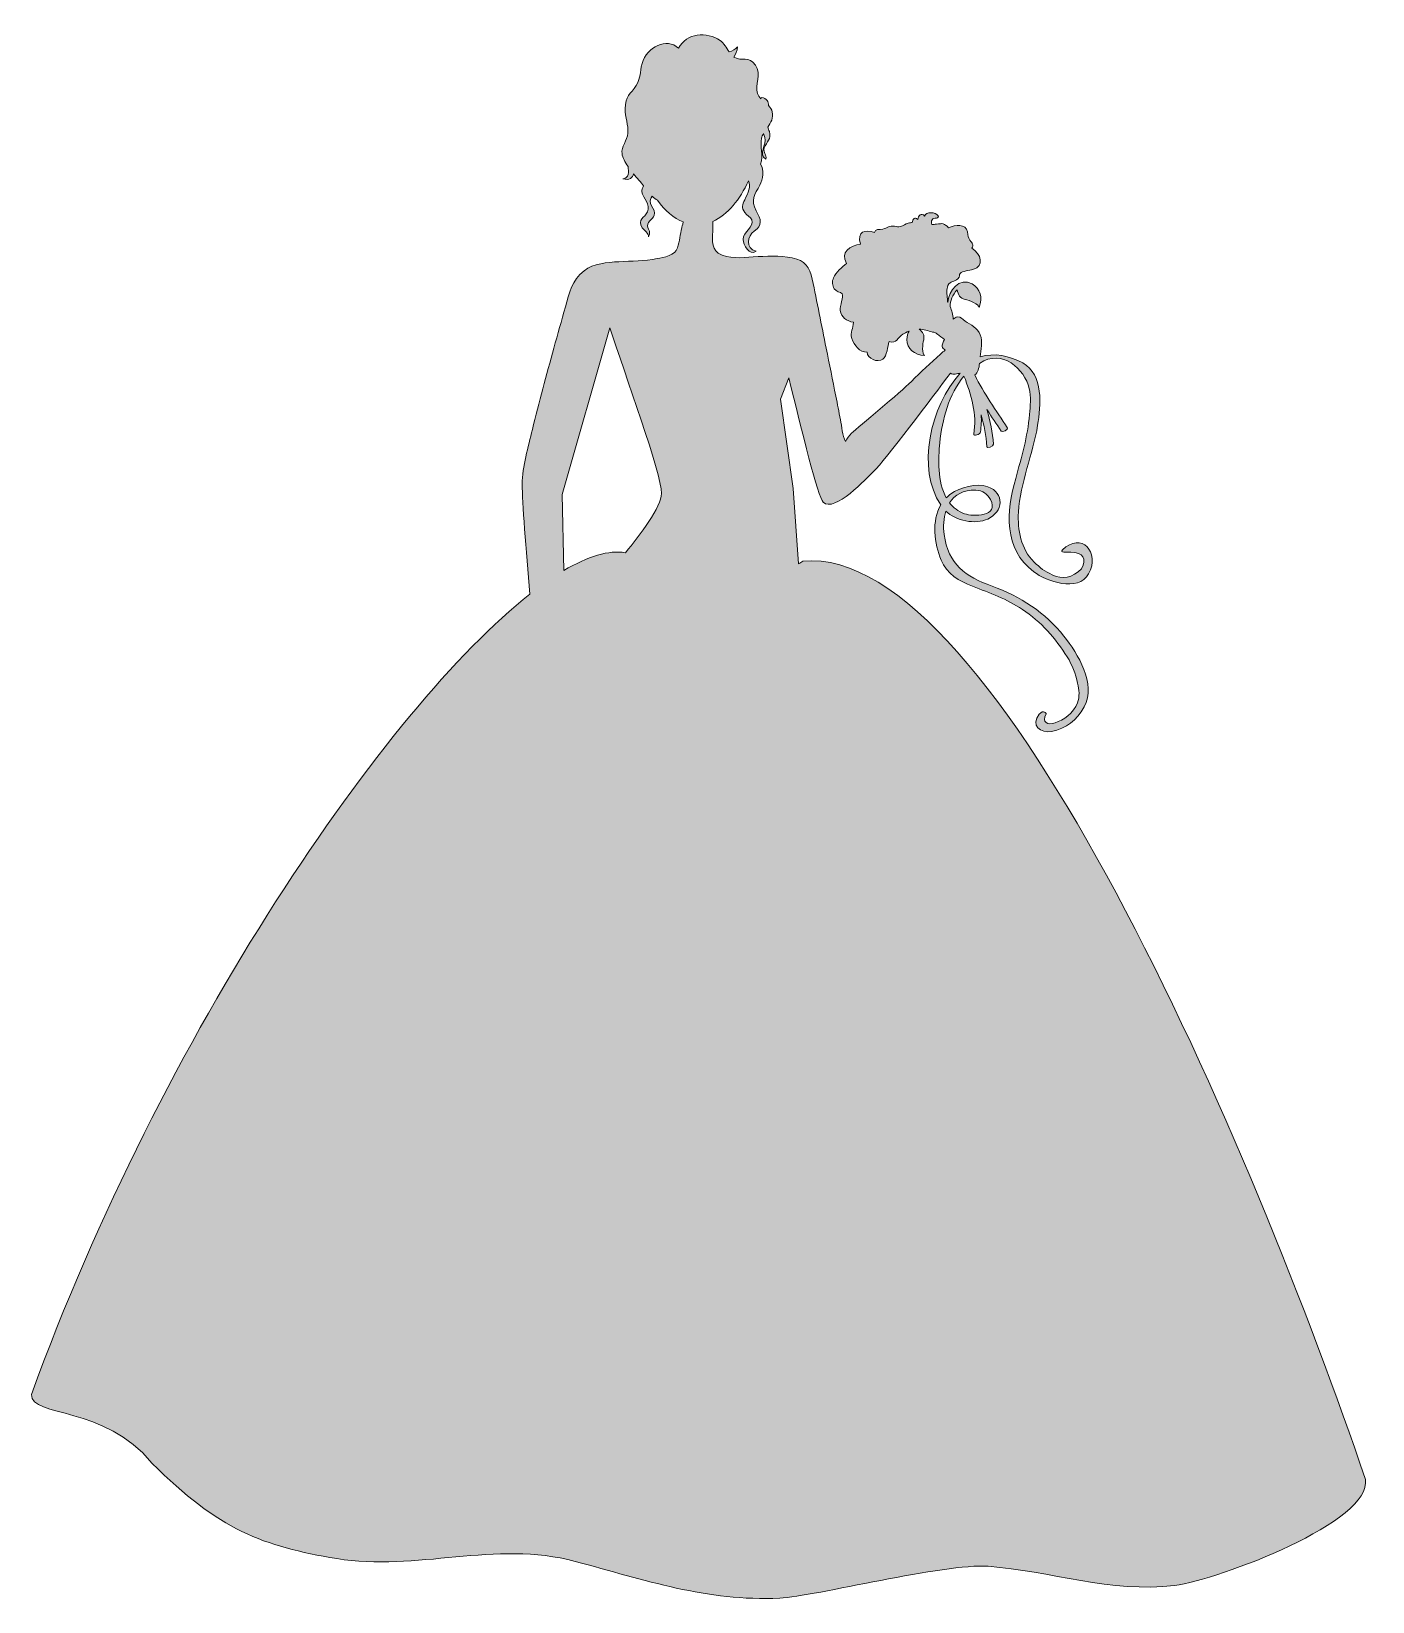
# Model space of a CAD drawing. Header units: inches. Extents: x 0 to 87, y 0 to 102.
import ezdxf

# ---------------------------------------------------------------- set-up
doc = ezdxf.new("R2010")
doc.units = ezdxf.units.IN
doc.header["$MEASUREMENT"] = 0
doc.layers.add('Layer 1', color=7, linetype='Continuous')

msp = doc.modelspace()

# ---------------------------------------------------------------- hatches: boundary and pattern name
at = {"layer": 'Layer 1', "true_color": 0xe89380}
h = msp.add_hatch(color=21, dxfattribs=at)
h.dxf.hatch_style = 2
edge = h.paths.add_edge_path()
edge.add_spline(control_points=[(50.15, 67.41), (50.06, 67.34), (49.97, 67.28), (49.88, 67.22), (49.88, 67.22), (49.53, 72.13), (49.53, 72.13), (49.53, 72.13), (48.71, 77.93), (48.71, 77.93), (48.71, 77.93), (49.24, 79.32), (49.24, 79.32), (50.08, 75.86), (51.16, 71.55), (51.47, 71.24), (52.2, 70.5), (54.33, 72.83), (54.75, 73.23), (55.48, 73.94), (58.59, 78.09), (59.76, 79.62), (59.92, 79.45), (60.18, 79.62), (60.39, 79.61), (58.42, 77.51), (57.54, 73.37), (59.12, 71.06), (58.51, 70.02), (58.71, 68.55), (59.14, 67.47), (59.5, 66.58), (60.34, 66.1), (61.18, 65.77), (62.33, 65.32), (63.4, 64.95), (64.44, 64.26), (65.63, 63.48), (66.59, 62.38), (67.34, 61.18), (67.67, 60.66), (67.87, 60.08), (68.02, 59.47), (68.11, 59.05), (68.17, 58.6), (68.01, 58.19), (67.47, 56.87), (65.37, 56.31), (65.98, 57.48), (65.98, 57.48), (65.81, 57.8), (65.52, 57.45), (64.95, 56.76), (65.6, 56.18), (66.32, 56.34), (67.3, 56.54), (67.95, 57.04), (68.44, 57.93), (69.26, 59.45), (68.03, 61.38), (67.13, 62.53), (65.94, 64.05), (64.26, 65.13), (62.46, 65.78), (60.7, 66.4), (59.62, 67.19), (59.34, 69.13), (59.27, 69.65), (59.3, 70.19), (59.45, 70.66), (60.1, 70.01), (61.35, 69.77), (62.18, 70.14), (63.17, 70.59), (63.31, 71.84), (62.17, 72.24), (61.46, 72.49), (60.37, 72.19), (59.78, 71.77), (59.66, 71.69), (59.57, 71.6), (59.48, 71.51), (58.9, 72.55), (58.96, 74.06), (59.06, 75.1), (59.2, 76.59), (59.65, 78.25), (60.63, 79.43), (61.11, 78.21), (61.48, 76.94), (61.27, 75.66), (61.24, 75.49), (61.67, 75.63), (61.7, 75.8), (61.76, 76.17), (61.77, 76.54), (61.75, 76.9), (61.95, 76.24), (62.08, 75.55), (62.12, 74.84), (62.13, 74.7), (62.55, 74.87), (62.54, 75), (62.49, 75.77), (62.35, 76.52), (62.12, 77.25), (62.43, 76.78), (62.75, 76.32), (63.05, 75.84), (63.12, 75.74), (63.52, 75.97), (63.46, 76.05), (62.74, 77.19), (61.9, 78.29), (61.33, 79.5), (61.54, 79.64), (61.61, 79.95), (61.64, 80.25), (63.11, 81.26), (64.57, 79.86), (64.87, 78.63), (65, 78.08), (64.94, 77.48), (64.89, 76.93), (64.77, 75.51), (64.37, 74.14), (63.99, 72.78), (63.39, 70.62), (63.18, 68.23), (65.17, 66.71), (65.97, 66.1), (68.05, 65.36), (68.73, 66.58), (69.52, 67.98), (68.24, 69.34), (67.03, 68.13), (66.82, 67.93), (67.28, 67.99), (67.57, 67.99), (68.38, 67.99), (68.62, 67.54), (68.28, 66.91), (67.66, 66.31), (67.02, 66.18), (66.37, 66.52), (65.91, 66.7), (65.55, 67), (65.2, 67.34), (64.31, 68.19), (64.11, 69.43), (64.17, 70.59), (64.28, 72.49), (65.11, 74.35), (65.42, 76.23), (65.63, 77.52), (65.82, 79.52), (64.45, 80.28), (63.62, 80.75), (62.57, 80.96), (61.68, 80.67), (61.73, 81.14), (61.87, 81.66), (61.69, 82.11), (61.52, 82.56), (61.07, 82.75), (60.7, 83), (60.51, 83.13), (60.45, 83.31), (60.21, 83.27), (60.1, 83.26), (60.01, 83.2), (59.93, 83.12), (59.91, 83.41), (59.84, 83.7), (59.73, 83.94), (59.73, 84.32), (59.88, 84.71), (60.19, 85.04), (60.25, 84.71), (60.37, 84.49), (60.7, 84.41), (60.98, 84.35), (61.6, 84.1), (61.61, 83.89), (61.86, 84.52), (61.7, 85.13), (61.16, 85.42), (60.33, 85.85), (59.62, 85), (59.58, 84.2), (59.58, 84.21), (59.57, 84.21), (59.57, 84.21), (59.57, 84.29), (59.56, 84.37), (59.55, 84.45), (59.52, 84.73), (59.48, 85.07), (59.59, 85.31), (59.75, 85.65), (59.99, 85.52), (60.24, 85.75), (60.37, 85.87), (60.31, 86.03), (60.38, 86.1), (60.54, 86.26), (60.97, 86.28), (61.21, 86.35), (62, 86.56), (61.73, 87.39), (61.14, 87.73), (61.32, 87.96), (61.14, 88.06), (61.02, 88.25), (60.88, 88.48), (60.91, 88.51), (60.85, 88.8), (60.75, 89.34), (60.06, 89.27), (59.63, 89.06), (59.33, 89.37), (59.25, 89.36), (58.84, 89.3), (58.74, 89.28), (58.64, 89.28), (58.53, 89.28), (58.52, 89.4), (58.5, 89.51), (58.56, 89.59), (58.65, 89.74), (59.08, 89.64), (58.94, 89.86), (58.77, 90.08), (58.18, 90.13), (58.06, 89.82), (57.87, 90.08), (57.66, 89.85), (57.62, 89.61), (57.43, 89.83), (57.29, 89.61), (57.27, 89.4), (57.19, 89.4), (57.1, 89.39), (57.01, 89.36), (56.83, 89.32), (56.68, 89.19), (56.51, 89.15), (56.31, 89.1), (56.31, 89.15), (56.12, 89.17), (55.78, 89.2), (55.65, 89.06), (55.35, 88.98), (55.17, 88.93), (54.81, 89.02), (54.81, 88.75), (54.22, 88.98), (53.64, 88.82), (53.91, 88.01), (53.25, 87.89), (52.54, 87.5), (53, 86.75), (52.7, 86.49), (52.31, 86.18), (52.15, 85.81), (52.04, 85.58), (52.06, 85.31), (52.2, 85.09), (52.32, 84.91), (52.6, 84.9), (52.7, 84.77), (52.81, 84.61), (52.56, 83.98), (52.59, 83.69), (52.63, 83.25), (53.02, 82.99), (53.44, 82.93), (53.46, 82.52), (53.19, 82.31), (53.34, 81.86), (53.48, 81.45), (53.85, 80.95), (54.34, 80.99), (54.32, 80.55), (55.03, 80.28), (55.36, 80.52), (55.63, 80.72), (55.67, 81.38), (55.76, 81.67), (56.25, 81.51), (56.33, 81.94), (56.65, 82.15), (56.75, 82.22), (56.9, 82.28), (57.06, 82.34), (56.97, 82.2), (56.92, 82.03), (56.92, 81.81), (56.93, 81.21), (57.4, 80.81), (58.07, 80.76), (57.88, 80.85), (57.94, 81.51), (58.01, 81.78), (58.08, 82.09), (57.95, 82.29), (57.71, 82.48), (58.03, 82.48), (58.28, 82.36), (58.59, 82.29), (58.64, 82.28), (58.69, 82.27), (58.74, 82.27), (58.8, 82.23), (58.85, 82.19), (58.91, 82.15), (59.06, 82.04), (59.21, 81.93), (59.36, 81.81), (59.3, 81.68), (59.18, 81.46), (59.21, 81.34), (59.23, 81.27), (59.32, 81.19), (59.4, 81.11), (59.31, 81.04), (59.22, 80.96), (59.11, 80.86), (58.48, 80.27), (57.82, 79.7), (57.21, 79.08), (56.5, 78.35), (53.79, 76.17), (53.32, 75.71), (53.16, 75.55), (53.05, 75.37), (52.93, 75.18), (52.71, 75.54), (52.69, 76.17), (52.6, 76.59), (52.5, 77.1), (52.4, 77.61), (52.3, 78.12), (52.09, 79.16), (51.88, 80.21), (51.67, 81.25), (51.37, 82.75), (51.07, 84.24), (50.77, 85.73), (50.62, 86.5), (50.29, 86.94), (49.47, 87.11), (48.63, 87.28), (47.77, 87.22), (46.92, 87.17), (46.17, 87.12), (45.32, 87.01), (44.65, 87.42), (44.15, 87.73), (44.3, 88.52), (44.3, 89.02), (44.3, 89.17), (44.3, 89.32), (44.3, 89.48), (45.26, 89.91), (46.07, 90.91), (46.62, 92.11), (46.8, 91.76), (46.58, 91.31), (46.38, 90.89), (46.21, 90.55), (46.16, 90.38), (46.38, 90.06), (46.49, 89.88), (46.75, 89.78), (46.83, 89.58), (47.02, 89.09), (46.27, 88.83), (46.27, 88.3), (46.27, 87.97), (46.69, 87.2), (47.11, 87.54), (46.4, 87.72), (46.54, 88.54), (47, 88.85), (47.56, 89.23), (47.44, 89.58), (47.12, 90.17), (46.73, 90.86), (47.03, 91.22), (47.36, 91.84), (47.55, 92.19), (47.67, 92.84), (47.4, 93.2), (47.6, 93.78), (47.35, 94.34), (47.47, 94.88), (47.49, 94.98), (47.54, 95.08), (47.59, 95.18), (47.62, 95.1), (47.67, 95.02), (47.69, 94.94), (47.81, 94.45), (47.23, 93.87), (47.75, 93.52), (47.82, 93.82), (47.55, 93.95), (47.65, 94.25), (47.8, 94.67), (48.13, 94.82), (47.98, 95.31), (47.94, 95.42), (47.9, 95.52), (47.87, 95.6), (48.07, 95.9), (48.26, 96.2), (48.17, 96.59), (48.13, 96.75), (48.04, 96.89), (47.92, 97), (47.92, 97.26), (47.82, 97.48), (47.47, 97.53), (47.47, 97.53), (47.43, 97.44), (47.43, 97.44), (47.33, 97.55), (47.24, 97.66), (47.2, 97.8), (47.03, 98.33), (47.48, 99.07), (47.08, 99.63), (46.62, 100.28), (46.22, 99.83), (45.69, 100.15), (45.68, 100.15), (45.68, 100.15), (45.67, 100.16), (45.8, 100.34), (45.88, 100.57), (45.91, 100.82), (45.79, 100.67), (45.58, 100.55), (45.36, 100.49), (45.18, 100.75), (45.04, 101.06), (44.77, 101.24), (43.93, 101.82), (42.56, 101.73), (42.08, 100.73), (41.3, 101.46), (40.02, 100.82), (39.71, 99.74), (39.52, 99.11), (39.66, 98.89), (39.31, 98.31), (38.97, 97.74), (38.6, 97.64), (38.6, 96.8), (38.6, 96.24), (38.82, 95.76), (38.78, 95.21), (38.75, 94.76), (38.33, 94.33), (38.4, 93.87), (38.43, 93.62), (38.59, 93.33), (38.79, 93.05), (38.85, 92.69), (38.84, 92.28), (38.45, 92.24), (38.89, 92.14), (39.08, 92.3), (39.15, 92.57), (39.39, 92.29), (39.62, 92.02), (39.8, 91.78), (39.72, 91.66), (39.66, 91.52), (39.68, 91.4), (39.77, 90.97), (40.29, 90.6), (40.05, 90.1), (39.86, 89.7), (39.4, 89.62), (39.71, 89.07), (39.83, 88.87), (40.16, 88.72), (40.11, 88.48), (40.15, 88.55), (40.18, 88.63), (40.19, 88.71), (40.21, 88.9), (40.05, 89.04), (40.05, 89.18), (40.06, 89.55), (40.5, 89.63), (40.52, 90.01), (40.53, 90.26), (40.3, 90.42), (40.25, 90.65), (40.21, 90.86), (40.26, 90.98), (40.35, 91.11), (40.46, 91.01), (40.58, 90.92), (40.7, 90.85), (41.18, 90.2), (41.75, 89.69), (42.38, 89.44), (42.33, 89.24), (42.29, 89.09), (42.29, 89.06), (42.19, 88.63), (42.13, 88.19), (42.01, 87.77), (41.86, 87.26), (41.12, 87.14), (40.68, 87.06), (39.86, 86.9), (39.02, 86.9), (38.19, 86.86), (37.43, 86.82), (36.56, 86.75), (35.93, 86.27), (35.13, 85.65), (34.98, 84.83), (34.72, 83.92), (34.46, 83.03), (34.21, 82.14), (33.97, 81.25), (33.48, 79.49), (33, 77.73), (32.57, 75.95), (32.3, 74.81), (31.91, 73.58), (31.91, 72.39), (31.91, 71.29), (32.16, 68.12), (32.41, 65.26), (23.05, 57.9), (8.49, 36.63), (0, 13.25), (0, 11.74), (4.75, 12.57), (7.83, 8.8), (12.2, 4.43), (15.07, 3.39), (19.85, 2.59), (24.99, 1.73), (30.18, 3.8), (35.35, 2.41), (39.88, 1.2), (43.91, -0.2), (48.65, 0.02), (50.88, 0.13), (59.41, 2.3), (62.2, 2.09), (66.2, 1.8), (70.21, 0.33), (74.32, 0.85), (77.26, 1.23), (87.2, 5.01), (86.73, 7.74), (79.64, 28.67), (62.77, 68.54), (50.15, 67.41)], knot_values=[0, 0, 0, 0, 1, 1, 1, 2, 2, 2, 3, 3, 3, 4, 4, 4, 5, 5, 5, 6, 6, 6, 7, 7, 7, 8, 8, 8, 9, 9, 9, 10, 10, 10, 11, 11, 11, 12, 12, 12, 13, 13, 13, 14, 14, 14, 15, 15, 15, 16, 16, 16, 17, 17, 17, 18, 18, 18, 19, 19, 19, 20, 20, 20, 21, 21, 21, 22, 22, 22, 23, 23, 23, 24, 24, 24, 25, 25, 25, 26, 26, 26, 27, 27, 27, 28, 28, 28, 29, 29, 29, 30, 30, 30, 31, 31, 31, 32, 32, 32, 33, 33, 33, 34, 34, 34, 35, 35, 35, 36, 36, 36, 37, 37, 37, 38, 38, 38, 39, 39, 39, 40, 40, 40, 41, 41, 41, 42, 42, 42, 43, 43, 43, 44, 44, 44, 45, 45, 45, 46, 46, 46, 47, 47, 47, 48, 48, 48, 49, 49, 49, 50, 50, 50, 51, 51, 51, 52, 52, 52, 53, 53, 53, 54, 54, 54, 55, 55, 55, 56, 56, 56, 57, 57, 57, 58, 58, 58, 59, 59, 59, 60, 60, 60, 61, 61, 61, 62, 62, 62, 63, 63, 63, 64, 64, 64, 65, 65, 65, 66, 66, 66, 67, 67, 67, 68, 68, 68, 69, 69, 69, 70, 70, 70, 71, 71, 71, 72, 72, 72, 73, 73, 73, 74, 74, 74, 75, 75, 75, 76, 76, 76, 77, 77, 77, 78, 78, 78, 79, 79, 79, 80, 80, 80, 81, 81, 81, 82, 82, 82, 83, 83, 83, 84, 84, 84, 85, 85, 85, 86, 86, 86, 87, 87, 87, 88, 88, 88, 89, 89, 89, 90, 90, 90, 91, 91, 91, 92, 92, 92, 93, 93, 93, 94, 94, 94, 95, 95, 95, 96, 96, 96, 97, 97, 97, 98, 98, 98, 99, 99, 99, 100, 100, 100, 101, 101, 101, 102, 102, 102, 103, 103, 103, 104, 104, 104, 105, 105, 105, 106, 106, 106, 107, 107, 107, 108, 108, 108, 109, 109, 109, 110, 110, 110, 111, 111, 111, 112, 112, 112, 113, 113, 113, 114, 114, 114, 115, 115, 115, 116, 116, 116, 117, 117, 117, 118, 118, 118, 119, 119, 119, 120, 120, 120, 121, 121, 121, 122, 122, 122, 123, 123, 123, 124, 124, 124, 125, 125, 125, 126, 126, 126, 127, 127, 127, 128, 128, 128, 129, 129, 129, 130, 130, 130, 131, 131, 131, 132, 132, 132, 133, 133, 133, 134, 134, 134, 135, 135, 135, 136, 136, 136, 137, 137, 137, 138, 138, 138, 139, 139, 139, 140, 140, 140, 141, 141, 141, 142, 142, 142, 143, 143, 143, 144, 144, 144, 145, 145, 145, 146, 146, 146, 147, 147, 147, 148, 148, 148, 149, 149, 149, 150, 150, 150, 151, 151, 151, 152, 152, 152, 153, 153, 153, 154, 154, 154, 155, 155, 155, 156, 156, 156, 157, 157, 157, 158, 158, 158, 159, 159, 159, 160, 160, 160, 161, 161, 161, 162, 162, 162, 163, 163, 163, 164, 164, 164, 165, 165, 165, 166, 166, 166, 167, 167, 167, 168, 168, 168, 169, 169, 169, 170, 170, 170, 171, 171, 171, 172, 172, 172, 173, 173, 173, 174, 174, 174, 175, 175, 175, 176, 176, 176, 177, 177, 177, 178, 178, 178, 179, 179, 179, 180, 180, 180, 181, 181, 181, 182, 182, 182, 183, 183, 183, 184, 184, 184, 185, 185, 185, 186, 186, 186, 187, 187, 187, 188, 188, 188, 189, 189, 189, 189], degree=3, periodic=1)
edge = h.paths.add_edge_path()
edge.add_spline(control_points=[(61.4, 72.02), (61.86, 72), (62.14, 71.78), (62.35, 71.4), (62.94, 70.3), (61.22, 70.28), (60.67, 70.48), (60.25, 70.63), (59.93, 70.88), (59.69, 71.19), (60.02, 71.7), (60.57, 72.05), (61.4, 72.02)], knot_values=[0, 0, 0, 0, 1, 1, 1, 2, 2, 2, 3, 3, 3, 4, 4, 4, 4], degree=3, periodic=1)
edge = h.paths.add_edge_path()
edge.add_spline(control_points=[(34.51, 71.74), (34.51, 71.74), (37.6, 82.56), (37.6, 82.56), (38.56, 79.66), (40.97, 73.08), (40.97, 71.8), (40.97, 70.95), (39.56, 69.09), (38.62, 67.95), (37.55, 68.14), (36.19, 67.72), (34.61, 66.79), (34.61, 66.79), (34.51, 71.74), (34.51, 71.74)], knot_values=[0, 0, 0, 0, 1, 1, 1, 2, 2, 2, 3, 3, 3, 4, 4, 4, 5, 5, 5, 5], degree=3, periodic=1)

# ---------------------------------------------------------------- linework, layer by layer
at = {"layer": 'Layer 1', "lineweight": 0}
for points, knots in [([(50.15, 67.41), (50.06, 67.34), (49.97, 67.28), (49.88, 67.22), (49.88, 67.22), (49.53, 72.13), (49.53, 72.13), (49.53, 72.13), (48.71, 77.93), (48.71, 77.93), (48.71, 77.93), (49.24, 79.32), (49.24, 79.32), (50.08, 75.86), (51.16, 71.55), (51.47, 71.24), (52.2, 70.5), (54.33, 72.83), (54.75, 73.23), (55.48, 73.94), (58.59, 78.09), (59.76, 79.62), (59.92, 79.45), (60.18, 79.62), (60.39, 79.61), (58.42, 77.51), (57.54, 73.37), (59.12, 71.06), (58.51, 70.02), (58.71, 68.55), (59.14, 67.47), (59.5, 66.58), (60.34, 66.1), (61.18, 65.77), (62.33, 65.32), (63.4, 64.95), (64.44, 64.26), (65.63, 63.48), (66.59, 62.38), (67.34, 61.18), (67.67, 60.66), (67.87, 60.08), (68.02, 59.47), (68.11, 59.05), (68.17, 58.6), (68.01, 58.19), (67.47, 56.87), (65.37, 56.31), (65.98, 57.48), (65.98, 57.48), (65.81, 57.8), (65.52, 57.45), (64.95, 56.76), (65.6, 56.18), (66.32, 56.34), (67.3, 56.54), (67.95, 57.04), (68.44, 57.93), (69.26, 59.45), (68.03, 61.38), (67.13, 62.53), (65.94, 64.05), (64.26, 65.13), (62.46, 65.78), (60.7, 66.4), (59.62, 67.19), (59.34, 69.13), (59.27, 69.65), (59.3, 70.19), (59.45, 70.66), (60.1, 70.01), (61.35, 69.77), (62.18, 70.14), (63.17, 70.59), (63.31, 71.84), (62.17, 72.24), (61.46, 72.49), (60.37, 72.19), (59.78, 71.77), (59.66, 71.69), (59.57, 71.6), (59.48, 71.51), (58.9, 72.55), (58.96, 74.06), (59.06, 75.1), (59.2, 76.59), (59.65, 78.25), (60.63, 79.43), (61.11, 78.21), (61.48, 76.94), (61.27, 75.66), (61.24, 75.49), (61.67, 75.63), (61.7, 75.8), (61.76, 76.17), (61.77, 76.54), (61.75, 76.9), (61.95, 76.24), (62.08, 75.55), (62.12, 74.84), (62.13, 74.7), (62.55, 74.87), (62.54, 75), (62.49, 75.77), (62.35, 76.52), (62.12, 77.25), (62.43, 76.78), (62.75, 76.32), (63.05, 75.84), (63.12, 75.74), (63.52, 75.97), (63.46, 76.05), (62.74, 77.19), (61.9, 78.29), (61.33, 79.5), (61.54, 79.64), (61.61, 79.95), (61.64, 80.25), (63.11, 81.26), (64.57, 79.86), (64.87, 78.63), (65, 78.08), (64.94, 77.48), (64.89, 76.93), (64.77, 75.51), (64.37, 74.14), (63.99, 72.78), (63.39, 70.62), (63.18, 68.23), (65.17, 66.71), (65.97, 66.1), (68.05, 65.36), (68.73, 66.58), (69.52, 67.98), (68.24, 69.34), (67.03, 68.13), (66.82, 67.93), (67.28, 67.99), (67.57, 67.99), (68.38, 67.99), (68.62, 67.54), (68.28, 66.91), (67.66, 66.31), (67.02, 66.18), (66.37, 66.52), (65.91, 66.7), (65.55, 67), (65.2, 67.34), (64.31, 68.19), (64.11, 69.43), (64.17, 70.59), (64.28, 72.49), (65.11, 74.35), (65.42, 76.23), (65.63, 77.52), (65.82, 79.52), (64.45, 80.28), (63.62, 80.75), (62.57, 80.96), (61.68, 80.67), (61.73, 81.14), (61.87, 81.66), (61.69, 82.11), (61.52, 82.56), (61.07, 82.75), (60.7, 83), (60.51, 83.13), (60.45, 83.31), (60.21, 83.27), (60.1, 83.26), (60.01, 83.2), (59.93, 83.12), (59.91, 83.41), (59.84, 83.7), (59.73, 83.94), (59.73, 84.32), (59.88, 84.71), (60.19, 85.04), (60.25, 84.71), (60.37, 84.49), (60.7, 84.41), (60.98, 84.35), (61.6, 84.1), (61.61, 83.89), (61.86, 84.52), (61.7, 85.13), (61.16, 85.42), (60.33, 85.85), (59.62, 85), (59.58, 84.2), (59.58, 84.21), (59.57, 84.21), (59.57, 84.21), (59.57, 84.29), (59.56, 84.37), (59.55, 84.45), (59.52, 84.73), (59.48, 85.07), (59.59, 85.31), (59.75, 85.65), (59.99, 85.52), (60.24, 85.75), (60.37, 85.87), (60.31, 86.03), (60.38, 86.1), (60.54, 86.26), (60.97, 86.28), (61.21, 86.35), (62, 86.56), (61.73, 87.39), (61.14, 87.73), (61.32, 87.96), (61.14, 88.06), (61.02, 88.25), (60.88, 88.48), (60.91, 88.51), (60.85, 88.8), (60.75, 89.34), (60.06, 89.27), (59.63, 89.06), (59.33, 89.37), (59.25, 89.36), (58.84, 89.3), (58.74, 89.28), (58.64, 89.28), (58.53, 89.28), (58.52, 89.4), (58.5, 89.51), (58.56, 89.59), (58.65, 89.74), (59.08, 89.64), (58.94, 89.86), (58.77, 90.08), (58.18, 90.13), (58.06, 89.82), (57.87, 90.08), (57.66, 89.85), (57.62, 89.61), (57.43, 89.83), (57.29, 89.61), (57.27, 89.4), (57.19, 89.4), (57.1, 89.39), (57.01, 89.36), (56.83, 89.32), (56.68, 89.19), (56.51, 89.15), (56.31, 89.1), (56.31, 89.15), (56.12, 89.17), (55.78, 89.2), (55.65, 89.06), (55.35, 88.98), (55.17, 88.93), (54.81, 89.02), (54.81, 88.75), (54.22, 88.98), (53.64, 88.82), (53.91, 88.01), (53.25, 87.89), (52.54, 87.5), (53, 86.75), (52.7, 86.49), (52.31, 86.18), (52.15, 85.81), (52.04, 85.58), (52.06, 85.31), (52.2, 85.09), (52.32, 84.91), (52.6, 84.9), (52.7, 84.77), (52.81, 84.61), (52.56, 83.98), (52.59, 83.69), (52.63, 83.25), (53.02, 82.99), (53.44, 82.93), (53.46, 82.52), (53.19, 82.31), (53.34, 81.86), (53.48, 81.45), (53.85, 80.95), (54.34, 80.99), (54.32, 80.55), (55.03, 80.28), (55.36, 80.52), (55.63, 80.72), (55.67, 81.38), (55.76, 81.67), (56.25, 81.51), (56.33, 81.94), (56.65, 82.15), (56.75, 82.22), (56.9, 82.28), (57.06, 82.34), (56.97, 82.2), (56.92, 82.03), (56.92, 81.81), (56.93, 81.21), (57.4, 80.81), (58.07, 80.76), (57.88, 80.85), (57.94, 81.51), (58.01, 81.78), (58.08, 82.09), (57.95, 82.29), (57.71, 82.48), (58.03, 82.48), (58.28, 82.36), (58.59, 82.29), (58.64, 82.28), (58.69, 82.27), (58.74, 82.27), (58.8, 82.23), (58.85, 82.19), (58.91, 82.15), (59.06, 82.04), (59.21, 81.93), (59.36, 81.81), (59.3, 81.68), (59.18, 81.46), (59.21, 81.34), (59.23, 81.27), (59.32, 81.19), (59.4, 81.11), (59.31, 81.04), (59.22, 80.96), (59.11, 80.86), (58.48, 80.27), (57.82, 79.7), (57.21, 79.08), (56.5, 78.35), (53.79, 76.17), (53.32, 75.71), (53.16, 75.55), (53.05, 75.37), (52.93, 75.18), (52.71, 75.54), (52.69, 76.17), (52.6, 76.59), (52.5, 77.1), (52.4, 77.61), (52.3, 78.12), (52.09, 79.16), (51.88, 80.21), (51.67, 81.25), (51.37, 82.75), (51.07, 84.24), (50.77, 85.73), (50.62, 86.5), (50.29, 86.94), (49.47, 87.11), (48.63, 87.28), (47.77, 87.22), (46.92, 87.17), (46.17, 87.12), (45.32, 87.01), (44.65, 87.42), (44.15, 87.73), (44.3, 88.52), (44.3, 89.02), (44.3, 89.17), (44.3, 89.32), (44.3, 89.48), (45.26, 89.91), (46.07, 90.91), (46.62, 92.11), (46.8, 91.76), (46.58, 91.31), (46.38, 90.89), (46.21, 90.55), (46.16, 90.38), (46.38, 90.06), (46.49, 89.88), (46.75, 89.78), (46.83, 89.58), (47.02, 89.09), (46.27, 88.83), (46.27, 88.3), (46.27, 87.97), (46.69, 87.2), (47.11, 87.54), (46.4, 87.72), (46.54, 88.54), (47, 88.85), (47.56, 89.23), (47.44, 89.58), (47.12, 90.17), (46.73, 90.86), (47.03, 91.22), (47.36, 91.84), (47.55, 92.19), (47.67, 92.84), (47.4, 93.2), (47.6, 93.78), (47.35, 94.34), (47.47, 94.88), (47.49, 94.98), (47.54, 95.08), (47.59, 95.18), (47.62, 95.1), (47.67, 95.02), (47.69, 94.94), (47.81, 94.45), (47.23, 93.87), (47.75, 93.52), (47.82, 93.82), (47.55, 93.95), (47.65, 94.25), (47.8, 94.67), (48.13, 94.82), (47.98, 95.31), (47.94, 95.42), (47.9, 95.52), (47.87, 95.6), (48.07, 95.9), (48.26, 96.2), (48.17, 96.59), (48.13, 96.75), (48.04, 96.89), (47.92, 97), (47.92, 97.26), (47.82, 97.48), (47.47, 97.53), (47.47, 97.53), (47.43, 97.44), (47.43, 97.44), (47.33, 97.55), (47.24, 97.66), (47.2, 97.8), (47.03, 98.33), (47.48, 99.07), (47.08, 99.63), (46.62, 100.28), (46.22, 99.83), (45.69, 100.15), (45.68, 100.15), (45.68, 100.15), (45.67, 100.16), (45.8, 100.34), (45.88, 100.57), (45.91, 100.82), (45.79, 100.67), (45.58, 100.55), (45.36, 100.49), (45.18, 100.75), (45.04, 101.06), (44.77, 101.24), (43.93, 101.82), (42.56, 101.73), (42.08, 100.73), (41.3, 101.46), (40.02, 100.82), (39.71, 99.74), (39.52, 99.11), (39.66, 98.89), (39.31, 98.31), (38.97, 97.74), (38.6, 97.64), (38.6, 96.8), (38.6, 96.24), (38.82, 95.76), (38.78, 95.21), (38.75, 94.76), (38.33, 94.33), (38.4, 93.87), (38.43, 93.62), (38.59, 93.33), (38.79, 93.05), (38.85, 92.69), (38.84, 92.28), (38.45, 92.24), (38.89, 92.14), (39.08, 92.3), (39.15, 92.57), (39.39, 92.29), (39.62, 92.02), (39.8, 91.78), (39.72, 91.66), (39.66, 91.52), (39.68, 91.4), (39.77, 90.97), (40.29, 90.6), (40.05, 90.1), (39.86, 89.7), (39.4, 89.62), (39.71, 89.07), (39.83, 88.87), (40.16, 88.72), (40.11, 88.48), (40.15, 88.55), (40.18, 88.63), (40.19, 88.71), (40.21, 88.9), (40.05, 89.04), (40.05, 89.18), (40.06, 89.55), (40.5, 89.63), (40.52, 90.01), (40.53, 90.26), (40.3, 90.42), (40.25, 90.65), (40.21, 90.86), (40.26, 90.98), (40.35, 91.11), (40.46, 91.01), (40.58, 90.92), (40.7, 90.85), (41.18, 90.2), (41.75, 89.69), (42.38, 89.44), (42.33, 89.24), (42.29, 89.09), (42.29, 89.06), (42.19, 88.63), (42.13, 88.19), (42.01, 87.77), (41.86, 87.26), (41.12, 87.14), (40.68, 87.06), (39.86, 86.9), (39.02, 86.9), (38.19, 86.86), (37.43, 86.82), (36.56, 86.75), (35.93, 86.27), (35.13, 85.65), (34.98, 84.83), (34.72, 83.92), (34.46, 83.03), (34.21, 82.14), (33.97, 81.25), (33.48, 79.49), (33, 77.73), (32.57, 75.95), (32.3, 74.81), (31.91, 73.58), (31.91, 72.39), (31.91, 71.29), (32.16, 68.12), (32.41, 65.26), (23.05, 57.9), (8.49, 36.63), (0, 13.25), (0, 11.74), (4.75, 12.57), (7.83, 8.8), (12.2, 4.43), (15.07, 3.39), (19.85, 2.59), (24.99, 1.73), (30.18, 3.8), (35.35, 2.41), (39.88, 1.2), (43.91, -0.2), (48.65, 0.02), (50.88, 0.13), (59.41, 2.3), (62.2, 2.09), (66.2, 1.8), (70.21, 0.33), (74.32, 0.85), (77.26, 1.23), (87.2, 5.01), (86.73, 7.74), (79.64, 28.67), (62.77, 68.54), (50.15, 67.41)], [0, 0, 0, 0, 1, 1, 1, 2, 2, 2, 3, 3, 3, 4, 4, 4, 5, 5, 5, 6, 6, 6, 7, 7, 7, 8, 8, 8, 9, 9, 9, 10, 10, 10, 11, 11, 11, 12, 12, 12, 13, 13, 13, 14, 14, 14, 15, 15, 15, 16, 16, 16, 17, 17, 17, 18, 18, 18, 19, 19, 19, 20, 20, 20, 21, 21, 21, 22, 22, 22, 23, 23, 23, 24, 24, 24, 25, 25, 25, 26, 26, 26, 27, 27, 27, 28, 28, 28, 29, 29, 29, 30, 30, 30, 31, 31, 31, 32, 32, 32, 33, 33, 33, 34, 34, 34, 35, 35, 35, 36, 36, 36, 37, 37, 37, 38, 38, 38, 39, 39, 39, 40, 40, 40, 41, 41, 41, 42, 42, 42, 43, 43, 43, 44, 44, 44, 45, 45, 45, 46, 46, 46, 47, 47, 47, 48, 48, 48, 49, 49, 49, 50, 50, 50, 51, 51, 51, 52, 52, 52, 53, 53, 53, 54, 54, 54, 55, 55, 55, 56, 56, 56, 57, 57, 57, 58, 58, 58, 59, 59, 59, 60, 60, 60, 61, 61, 61, 62, 62, 62, 63, 63, 63, 64, 64, 64, 65, 65, 65, 66, 66, 66, 67, 67, 67, 68, 68, 68, 69, 69, 69, 70, 70, 70, 71, 71, 71, 72, 72, 72, 73, 73, 73, 74, 74, 74, 75, 75, 75, 76, 76, 76, 77, 77, 77, 78, 78, 78, 79, 79, 79, 80, 80, 80, 81, 81, 81, 82, 82, 82, 83, 83, 83, 84, 84, 84, 85, 85, 85, 86, 86, 86, 87, 87, 87, 88, 88, 88, 89, 89, 89, 90, 90, 90, 91, 91, 91, 92, 92, 92, 93, 93, 93, 94, 94, 94, 95, 95, 95, 96, 96, 96, 97, 97, 97, 98, 98, 98, 99, 99, 99, 100, 100, 100, 101, 101, 101, 102, 102, 102, 103, 103, 103, 104, 104, 104, 105, 105, 105, 106, 106, 106, 107, 107, 107, 108, 108, 108, 109, 109, 109, 110, 110, 110, 111, 111, 111, 112, 112, 112, 113, 113, 113, 114, 114, 114, 115, 115, 115, 116, 116, 116, 117, 117, 117, 118, 118, 118, 119, 119, 119, 120, 120, 120, 121, 121, 121, 122, 122, 122, 123, 123, 123, 124, 124, 124, 125, 125, 125, 126, 126, 126, 127, 127, 127, 128, 128, 128, 129, 129, 129, 130, 130, 130, 131, 131, 131, 132, 132, 132, 133, 133, 133, 134, 134, 134, 135, 135, 135, 136, 136, 136, 137, 137, 137, 138, 138, 138, 139, 139, 139, 140, 140, 140, 141, 141, 141, 142, 142, 142, 143, 143, 143, 144, 144, 144, 145, 145, 145, 146, 146, 146, 147, 147, 147, 148, 148, 148, 149, 149, 149, 150, 150, 150, 151, 151, 151, 152, 152, 152, 153, 153, 153, 154, 154, 154, 155, 155, 155, 156, 156, 156, 157, 157, 157, 158, 158, 158, 159, 159, 159, 160, 160, 160, 161, 161, 161, 162, 162, 162, 163, 163, 163, 164, 164, 164, 165, 165, 165, 166, 166, 166, 167, 167, 167, 168, 168, 168, 169, 169, 169, 170, 170, 170, 171, 171, 171, 172, 172, 172, 173, 173, 173, 174, 174, 174, 175, 175, 175, 176, 176, 176, 177, 177, 177, 178, 178, 178, 179, 179, 179, 180, 180, 180, 181, 181, 181, 182, 182, 182, 183, 183, 183, 184, 184, 184, 185, 185, 185, 186, 186, 186, 187, 187, 187, 188, 188, 188, 189, 189, 189, 189]), ([(34.51, 71.74), (34.51, 71.74), (37.6, 82.56), (37.6, 82.56), (38.56, 79.66), (40.97, 73.08), (40.97, 71.8), (40.97, 70.95), (39.56, 69.09), (38.62, 67.95), (37.55, 68.14), (36.19, 67.72), (34.61, 66.79), (34.61, 66.79), (34.51, 71.74), (34.51, 71.74)], [0, 0, 0, 0, 1, 1, 1, 2, 2, 2, 3, 3, 3, 4, 4, 4, 5, 5, 5, 5]), ([(61.4, 72.02), (61.86, 72), (62.14, 71.78), (62.35, 71.4), (62.94, 70.3), (61.22, 70.28), (60.67, 70.48), (60.25, 70.63), (59.93, 70.88), (59.69, 71.19), (60.02, 71.7), (60.57, 72.05), (61.4, 72.02)], [0, 0, 0, 0, 1, 1, 1, 2, 2, 2, 3, 3, 3, 4, 4, 4, 4])]:
    msp.add_open_spline(points, degree=3, knots=knots, dxfattribs=at)

doc.saveas('drawing.dxf')
